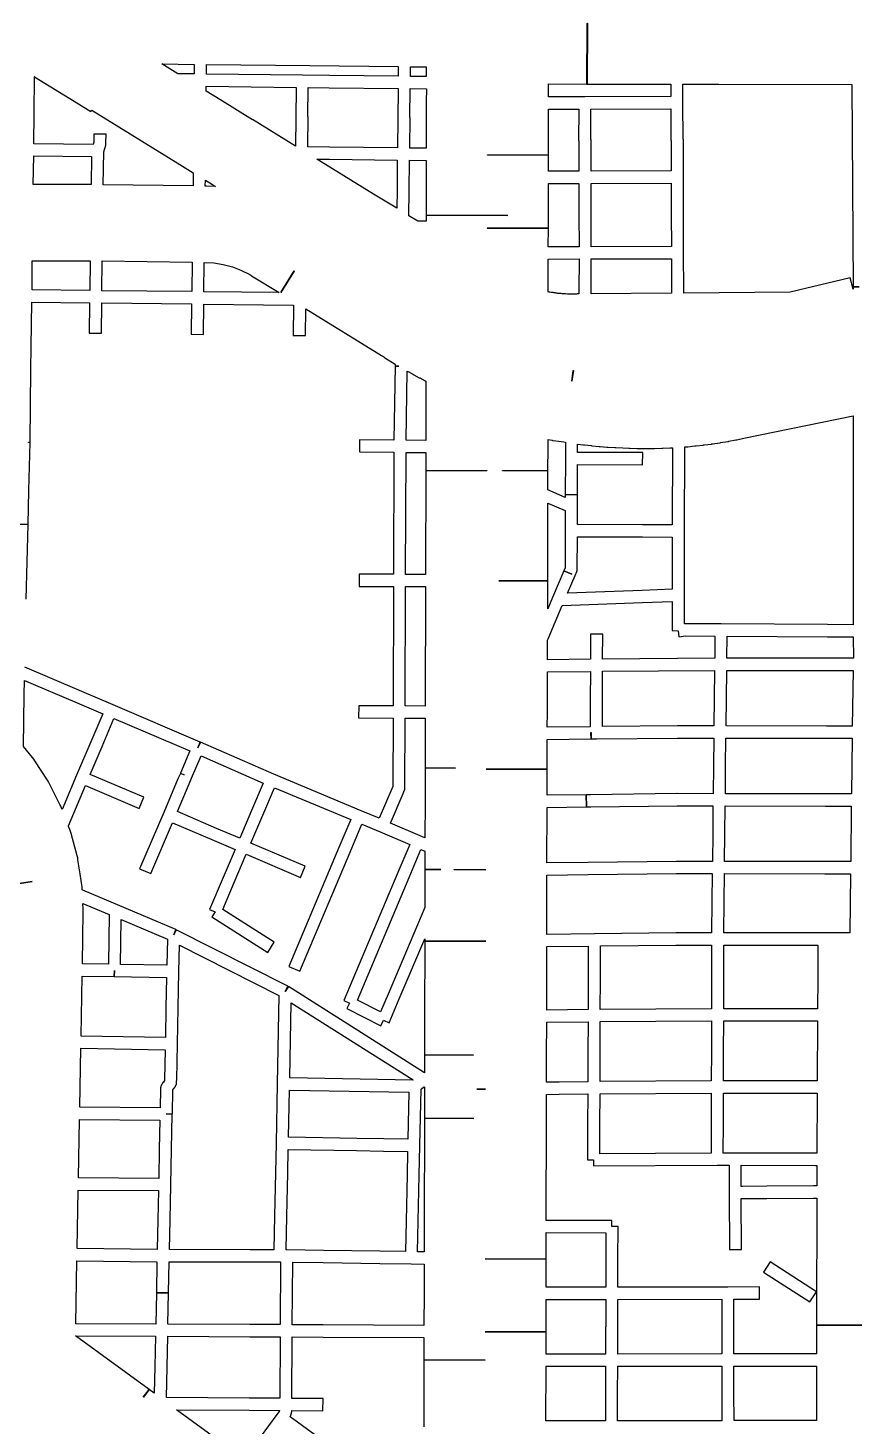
# Model space of a CAD drawing. Extents: x 0 to 1129, y 203 to 1017.
# Drawn here: x 696.5 to 772.8, y 613.4 to 742.6 of the extents above; entities that cross this region are included whole.
import ezdxf

# ---------------------------------------------------------------- set-up
doc = ezdxf.new("R2010")
doc.units = 0
doc.layers.get('0').update_dxf_attribs({"linetype": 'CONTINUOUS'})

msp = doc.modelspace()

# ---------------------------------------------------------------- linework, layer by layer
at = {"color": 1}
for points in [[(748.178155, 743.062911), (748.185154, 743.062911), (748.178155, 737.418467), (755.889889, 737.404469), (755.889889, 736.268513), (747.938289, 736.240291), (744.586889, 736.233292), (744.593888, 737.446847), (748.135799, 737.418625), (748.178155, 743.062911)], [(708.8646, 739.281201), (711.856155, 739.245935), (711.842157, 738.363979), (710.332246, 738.377977), (708.8646, 739.281201)], [(697.095933, 738.089095), (701.138778, 735.605539), (702.302956, 734.88585), (702.373489, 734.998739), (710.515622, 729.98225), (711.7574, 729.22025), (711.743176, 728.020806), (703.445843, 728.119583), (703.481132, 731.17465), (703.664576, 731.781406), (703.692799, 731.866072), (703.692799, 731.950739), (703.706797, 732.790361), (702.577908, 732.79736), (702.56391, 732.049494), (702.500421, 731.851938), (697.02531, 731.915427), (697.060576, 734.709427), (697.095933, 738.089095)], [(697.067711, 738.103093), (697.081935, 738.096094), (697.067711, 738.096094), (697.067711, 738.103093)], [(712.985044, 739.231914), (722.531222, 739.126092), (730.7086, 739.034359), (730.694602, 738.145381), (724.337535, 738.215914), (721.839868, 738.244136), (712.971046, 738.349981), (712.985044, 739.231914)], [(731.837489, 739.020315), (733.276822, 739.006091), (733.276822, 738.117114), (731.8234, 738.131112), (731.837489, 739.020315)], [(712.956822, 737.22125), (721.261222, 737.122472), (721.233, 734.314361), (721.246998, 734.314361), (721.211732, 731.696739), (717.246487, 734.137984), (717.246487, 734.130985), (714.212621, 736.000718), (712.949665, 736.776807), (712.956822, 737.22125)], [(722.390111, 737.108361), (724.316289, 737.087138), (730.680378, 737.016605), (730.652155, 734.201427), (730.673378, 734.201427), (730.631045, 731.52736), (724.358645, 731.597938), (724.351646, 731.597938), (722.340824, 731.619162), (722.37609, 734.427273), (722.347868, 734.427273), (722.390111, 737.108361)], [(731.809266, 737.002517), (733.305044, 736.988518), (733.298045, 735.796118), (733.298045, 732.296563), (733.298045, 731.492229), (731.759934, 731.513452), (731.802267, 734.321541), (731.774045, 734.321541), (731.809266, 737.002517)], [(757.018778, 737.404695), (760.341933, 737.404695), (772.625667, 737.376472), (772.731489, 718.686294), (773.303, 718.693294), (773.303, 718.686294), (772.731489, 718.686294), (772.731489, 718.467583), (772.484556, 719.504739), (766.917711, 718.178294), (757.082289, 718.100695), (757.082289, 718.368806), (757.07529, 721.833095), (757.068291, 725.33265), (757.061292, 728.832206), (757.068291, 728.832206), (757.061292, 732.331761), (757.026025, 732.331761), (757.019026, 735.704294), (757.018778, 737.404695)], [(747.380889, 735.111266), (747.37389, 732.176155), (747.395113, 732.176155), (747.402112, 729.375111), (744.57989, 729.368112), (744.586889, 730.856823), (738.942444, 730.863822), (738.942444, 730.870821), (744.586889, 730.856823), (744.586889, 732.275001), (744.586889, 735.104267), (747.380889, 735.111266)], [(755.889889, 735.139489), (755.896888, 732.204378), (755.932154, 732.204378), (755.939154, 729.396289), (748.530843, 729.375066), (748.523844, 732.303133), (748.502621, 732.303133), (748.50962, 735.111221), (755.889889, 735.139489)], [(697.011266, 730.786425), (702.345266, 730.722937), (702.317044, 728.133537), (696.968956, 728.126537), (697.011266, 730.786425)], [(723.180333, 730.48298), (724.337444, 730.468982), (730.616889, 730.398404), (730.588667, 727.583248), (730.567444, 725.946359), (728.429622, 727.258693), (723.568332, 730.243204), (723.180333, 730.48298)], [(731.745778, 730.384225), (733.298, 730.363002), (733.291001, 728.796668), (733.291001, 728.789669), (733.291001, 725.304247), (740.819267, 725.290023), (733.291001, 725.290023), (733.291001, 724.739713), (732.521934, 724.746712), (731.689378, 725.254712), (731.717601, 727.568934), (731.745778, 730.384225)], [(712.879222, 728.535489), (713.549489, 728.126289), (713.824667, 727.956956), (712.978, 727.999266), (712.921556, 727.999266), (712.879222, 727.999266), (712.872223, 727.999266), (712.879222, 728.535489)], [(747.402067, 728.246222), (747.402067, 725.325222), (747.409066, 722.383044), (744.572733, 722.376045), (744.579732, 724.104645), (738.935287, 724.111644), (744.579732, 724.111644), (744.579732, 725.282866), (744.579732, 728.239155), (747.402067, 728.246222)], [(755.932222, 728.267445), (755.939221, 725.332334), (755.94622, 722.397223), (748.537887, 722.382999), (748.530888, 725.325177), (748.530888, 728.246177), (755.932222, 728.267445)], [(747.409111, 721.254223), (747.402112, 718.333246), (747.402112, 718.022801), (747.261001, 718.022801), (747.225712, 718.022801), (747.183378, 718.015802), (746.978779, 718.015802), (746.936423, 718.015802), (746.781223, 718.008803), (746.724779, 718.008803), (746.604823, 718.008803), (746.527223, 718.008803), (746.393156, 718.015802), (746.350823, 718.015802), (746.146201, 718.022801), (746.019223, 718.036799), (745.969823, 718.036799), (745.842823, 718.043799), (745.758156, 718.050798), (745.652334, 718.057797), (745.440645, 718.07902), (745.398334, 718.086019), (745.264267, 718.107242), (745.193712, 718.114241), (745.080823, 718.128239), (745.017312, 718.142238), (744.876201, 718.156236), (744.83389, 718.163235), (744.721001, 718.184458), (744.692779, 718.191457), (744.650423, 718.198456), (744.572823, 718.219679), (744.572823, 721.246502), (747.409111, 721.254223)], [(755.946333, 721.268447), (755.953332, 718.368602), (755.953332, 718.08638), (748.530888, 718.029936), (748.530888, 718.333336), (748.537887, 721.254313), (755.946333, 721.268447)], [(702.225333, 721.077846), (702.190067, 718.34029), (696.856067, 718.403779), (696.884289, 721.070801), (702.225333, 721.077846)], [(703.354222, 721.070846), (711.651556, 720.965002), (711.616289, 718.23449), (703.318956, 718.326224), (703.354222, 721.070846)], [(712.780444, 720.943824), (713.648289, 720.901513), (714.530222, 720.760402), (715.391, 720.527557), (716.167111, 720.231224), (716.9926, 719.814935), (717.077266, 719.751446), (717.112556, 719.723224), (717.147845, 719.709226), (719.694889, 718.142892), (712.745178, 718.220515), (712.780444, 720.943824)], [(721.070734, 720.153602), (721.070734, 720.139603), (719.843044, 718.14287), (721.070734, 720.153602)], [(689.440622, 696.877651), (696.496177, 696.708318), (696.573799, 699.840985), (696.679622, 704.27894), (696.524399, 704.285939), (696.524399, 704.307162), (696.679622, 704.307162), (696.757221, 711.066362), (696.841933, 717.27507)], [(696.841933, 717.27507), (702.175933, 717.211582), (702.140667, 714.396404), (703.269556, 714.389405), (703.304822, 717.197516), (711.602155, 717.105782), (711.573933, 714.297694), (712.695778, 714.276471), (712.731044, 717.091649), (721.028378, 716.999915), (720.993111, 714.18476), (722.122, 714.170536), (722.150222, 716.632936), (729.142289, 712.336091), (729.269266, 712.265558), (729.368067, 712.202047), (729.424511, 712.159714), (729.445734, 712.145715), (729.473957, 712.131717), (729.939623, 711.828317), (729.967846, 711.807094), (730.003112, 711.793096), (730.412357, 711.539096), (730.412357, 711.34154), (730.743957, 711.34154), (730.750956, 711.334541), (730.412289, 711.34154), (730.2994, 704.518807), (727.124378, 704.547029), (727.117378, 703.41814), (730.292378, 703.389918), (730.257089, 692.108096), (727.082112, 692.115095), (727.082112, 690.986206), (730.257089, 690.979207), (730.221823, 679.944318), (727.046823, 679.958316), (727.039824, 678.829427), (730.221891, 678.815429), (730.193668, 672.47954), (730.101958, 672.281985), (730.108957, 672.274985), (728.944801, 669.551518), (727.265556, 670.257074), (719.201068, 673.622585), (712.413623, 676.60003), (712.180801, 676.077919), (712.406579, 676.60003), (704.356179, 680.02903), (701.251734, 681.355474), (696.178801, 683.514474)], [(731.534111, 710.882511), (731.54111, 710.875512), (731.569332, 710.854289), (731.604599, 710.840065), (732.098488, 710.571977), (732.119711, 710.557753), (732.140934, 710.543754), (732.648934, 710.282687), (732.670157, 710.261464), (732.705424, 710.254465), (733.199313, 710.000465), (733.227535, 709.993466), (733.255757, 709.972243), (733.262756, 709.972243), (733.255757, 704.483021), (731.428379, 704.504244), (731.534111, 710.882511)], [(746.858778, 710.953112), (746.901111, 710.953112), (746.731778, 709.951246), (746.858778, 710.953112)], [(772.745622, 706.740844), (772.745622, 704.250244), (772.745622, 700.863577), (772.745622, 697.483955), (772.745622, 694.118466), (772.752622, 694.118466), (772.752622, 690.364911), (772.752622, 687.443888), (770.374911, 687.458112), (760.539444, 687.514556), (760.539444, 687.521556), (757.258622, 687.535554), (757.223355, 687.535554), (757.188066, 687.535554), (757.145733, 687.528555), (757.145733, 690.181444), (757.152732, 693.808022), (757.159731, 693.808022), (757.159731, 696.115177), (757.180954, 703.876288), (757.364421, 703.897511), (757.420865, 703.897511), (757.463176, 703.90451), (758.126421, 703.968022), (758.175799, 703.975021), (758.232243, 703.975021), (758.895465, 704.052643), (758.937799, 704.066641), (758.980132, 704.066641), (759.643354, 704.151308), (759.692732, 704.158307), (759.749176, 704.172305), (760.412421, 704.264016), (760.454732, 704.271015), (760.497088, 704.285014), (761.160287, 704.390858), (761.209687, 704.397857), (761.252021, 704.404857), (761.915243, 704.531879), (761.957576, 704.538878), (762.006954, 704.545877), (762.656065, 704.679944), (772.745622, 706.740844)], [(744.544556, 704.553599), (744.918511, 704.497154), (744.967889, 704.490155), (745.017266, 704.490155), (746.005044, 704.356111), (746.153222, 704.327889), (746.146223, 702.810956), (746.139224, 699.480734), (747.268113, 699.46651), (747.275112, 702.246421), (753.279401, 702.232197), (753.293399, 703.361086), (747.274999, 703.37531), (747.274999, 704.151398), (747.825355, 704.080865), (747.867666, 704.073866), (747.910022, 704.073866), (748.537955, 704.003311), (748.594399, 703.996312), (748.636733, 703.982088), (749.264688, 703.925643), (749.314066, 703.925643), (749.37051, 703.911645), (749.991399, 703.869289), (750.040777, 703.86229), (750.090177, 703.86229), (750.71811, 703.819957), (750.76751, 703.819957), (750.809844, 703.819957), (751.444844, 703.784668), (751.458842, 703.784668), (752.009175, 703.763444), (752.06562, 703.756445), (752.11502, 703.756445), (752.785286, 703.735222), (752.834664, 703.735222), (752.87702, 703.735222), (753.547286, 703.735222), (753.58962, 703.728223), (753.631953, 703.735222), (754.30222, 703.735222), (754.358664, 703.735222), (754.40102, 703.735222), (755.071286, 703.756445), (755.11362, 703.756445), (755.170064, 703.763444), (755.833286, 703.791667), (755.882664, 703.791667), (755.939108, 703.798666), (756.051997, 703.805665), (756.030774, 696.679554), (753.272063, 696.686553), (753.272063, 696.693552), (747.26073, 696.700551), (747.267729, 698.365662), (747.267729, 699.466329), (746.13884, 699.473328), (746.13884, 699.219328), (744.530174, 699.903728), (744.530174, 701.681728), (740.34624, 701.681728), (740.332016, 701.688727), (744.530083, 701.681728), (744.537082, 701.681728), (744.544081, 703.854839), (744.544556, 704.553599)], [(731.421222, 703.375332), (733.255667, 703.354109), (733.248668, 701.696042), (738.886068, 701.689043), (738.886068, 701.682044), (733.241623, 701.689043), (733.234624, 692.093488), (731.386046, 692.100487), (731.421222, 703.375332)], [(744.530444, 698.676513), (746.139111, 697.992135), (746.132112, 696.136513), (746.125113, 692.707536), (746.005157, 692.432358), (746.731891, 692.114869), (746.005157, 692.425313), (744.968002, 689.977024), (744.516446, 688.911624), (744.523445, 691.49398), (740.00789, 691.507978), (744.523445, 691.507978), (744.530444, 698.676513)], [(696.319867, 689.800985), (696.496245, 696.701296), (689.440689, 696.877696)], [(747.260956, 695.572069), (753.272289, 695.56507), (753.272289, 695.55807), (756.031, 695.551071), (756.031, 693.80836), (756.024001, 693.80836), (756.017002, 690.725071), (753.237113, 690.612182), (746.350891, 690.358182), (747.049379, 691.98096), (747.04238, 691.98096), (747.204669, 692.36196), (747.254047, 692.467782), (747.254047, 692.580671), (747.260956, 695.572069)], [(731.385933, 690.971824), (733.234511, 690.964825), (733.199222, 679.929936), (731.350667, 679.943934), (731.385933, 690.971824)], [(756.016889, 689.596002), (756.016889, 686.90078), (756.581333, 686.89378), (756.644822, 686.33638), (757.251622, 686.406936), (759.968, 686.392938), (759.946777, 684.346826), (749.589221, 684.269227), (749.59622, 686.569315), (748.467332, 686.569315), (748.460332, 684.255093), (744.502177, 684.212782), (744.509176, 686.004871), (744.572687, 686.153049), (745.863843, 689.208116), (753.279243, 689.490338), (756.016889, 689.596002)], [(761.096889, 686.385758), (770.367889, 686.329313), (772.752667, 686.315089), (772.766665, 684.353668), (770.339554, 684.346668), (761.075598, 684.353668), (761.096889, 686.385758)], [(748.460378, 683.126249), (748.453378, 680.579205), (748.43938, 678.018027), (744.481202, 677.961583), (744.488201, 679.330383), (744.5022, 683.083938), (748.460378, 683.126249)], [(759.932734, 683.217983), (759.904511, 680.656827), (759.876289, 678.088605), (756.524889, 678.088605), (749.568111, 678.046249), (749.582109, 680.579205), (749.589108, 683.140383), (759.932734, 683.217983)], [(761.061622, 683.224982), (770.339667, 683.217983), (772.759711, 683.224982), (772.668, 678.074404), (770.269111, 678.074404), (761.005178, 678.088628), (761.0334, 680.649783), (761.061622, 683.224982)], [(696.1646, 682.293829), (700.807178, 680.311207), (703.389489, 679.217607), (702.288822, 676.628207), (700.976511, 673.530807), (699.635933, 670.376985), (699.593622, 670.49694), (699.530111, 670.673318), (699.438378, 670.835607), (698.471778, 672.747651), (698.380067, 672.909918), (698.288333, 673.065162), (697.124155, 674.864318), (697.018333, 675.01954), (696.898378, 675.160651), (696.072889, 676.183695), (696.143444, 680.967385), (696.1646, 682.293829)], [(704.426667, 678.773638), (711.446956, 675.782082), (710.565, 673.714815), (710.910734, 673.566638), (710.565, 673.707749), (710.339222, 673.185638), (709.026889, 670.088237), (706.804378, 664.88126), (707.841556, 664.436749), (709.845333, 669.128682), (713.471889, 667.57646), (715.616778, 666.666304), (714.516111, 664.06986), (713.260222, 661.127704), (713.782333, 660.908971), (713.478956, 660.436237), (718.636556, 657.155415), (719.250378, 658.107927), (714.494956, 661.134749), (715.553266, 663.625348), (716.653933, 666.221793), (721.6634, 664.076904), (722.107889, 665.121126), (717.0914, 667.258971), (718.199111, 669.834237), (719.2786, 672.367193), (726.305933, 669.432082), (725.2194, 666.856815), (720.583889, 655.864237), (721.621044, 655.426815), (726.256556, 666.412304), (727.350155, 669.001704), (729.0294, 668.289082), (729.0294, 668.296081), (731.766956, 667.117792), (730.673333, 664.528392), (725.685044, 652.703281), (726.200111, 652.477503), (725.946111, 651.97657), (729.078778, 650.37497), (729.332778, 650.875903), (729.854889, 650.657192), (730.793266, 652.858526), (733.149845, 658.40417), (733.149845, 658.206614), (738.794289, 658.192616), (738.794289, 658.185617), (733.149845, 658.199615), (733.142846, 651.19346), (733.128847, 647.67977), (737.644403, 647.665772), (733.121803, 647.665772), (733.121803, 646.028883), (720.555847, 653.994594), (720.259514, 653.528927), (720.513514, 654.022816), (710.191225, 659.250972), (709.951359, 658.785328), (710.155958, 659.27215), (704.765514, 661.544039), (701.555225, 662.905772), (701.491736, 662.933994), (701.477738, 663.230305), (701.470739, 663.413772), (701.442517, 663.597194), (701.308472, 664.422705), (701.10385, 665.706816), (701.082627, 665.897328), (701.026182, 666.073705), (700.468805, 668.140972), (700.426449, 668.331483), (700.355916, 668.507861), (700.243027, 668.790083), (700.221804, 668.853594), (701.795204, 672.571861), (706.748182, 670.455194), (707.199737, 671.492372), (702.232626, 673.609039), (703.326248, 676.184305), (704.426667, 678.773638)], [(731.350667, 678.815971), (733.199222, 678.801973), (733.185224, 674.20175), (736.007446, 674.194751), (733.185224, 674.194751), (733.185224, 674.103018), (733.185224, 671.069129), (733.171226, 667.753018), (732.726737, 667.943506), (729.989182, 669.114751), (731.146293, 671.838173), (731.280337, 672.148618), (731.32267, 672.254462), (731.32267, 672.367351), (731.350667, 678.815971)], [(748.516822, 677.475528), (748.523821, 677.475528), (748.545044, 676.889906), (749.010734, 676.911129), (756.524889, 676.960529), (759.862155, 676.960529), (759.833933, 674.406395), (759.805711, 671.824085), (756.468444, 671.831084), (756.454446, 671.831084), (748.481668, 671.732306), (748.079513, 671.732306), (748.086512, 670.603417), (748.502801, 670.603417), (756.468512, 670.702195), (756.475511, 670.702195), (759.791645, 670.695196), (759.763423, 668.134018), (759.735201, 665.565796), (756.419067, 665.565796), (756.412068, 665.565796), (748.241734, 665.474085), (744.445846, 665.431729), (744.474068, 670.561129), (748.086512, 670.603462), (748.072514, 671.732351), (744.474181, 671.690018), (744.474181, 674.088907), (738.829736, 674.102905), (744.474181, 674.102905), (744.474181, 674.17346), (744.48118, 676.826349), (748.531091, 676.889838), (748.516822, 677.475528)], [(760.991044, 676.960484), (770.269111, 676.94626), (772.653889, 676.94626), (772.590378, 671.809815), (770.191489, 671.809815), (760.9346, 671.824039), (760.962822, 674.385195), (760.991044, 676.960484)], [(712.484111, 675.337684), (718.234378, 672.811817), (717.154889, 670.278862), (716.061266, 667.710639), (713.909333, 668.620795), (710.289845, 670.165973), (711.383444, 672.748306), (711.595111, 673.263373), (711.60211, 673.263373), (712.484111, 675.337684)], [(760.920511, 670.694157), (770.191489, 670.679933), (772.576289, 670.679933), (772.519845, 665.550556), (770.120956, 665.550556), (760.864067, 665.564554), (760.892289, 668.125732), (760.920511, 670.694157)], [(690.280289, 667.081555), (692.460444, 665.95971), (692.460444, 665.966709), (693.963266, 665.197665), (694.167889, 664.449776), (694.344289, 663.320887), (696.856067, 663.715998), (694.344289, 663.31382), (694.450111, 662.636487), (694.534778, 661.048998), (694.534778, 660.98551), (694.457178, 656.215954), (694.252556, 656.215954), (694.238557, 655.665598), (694.245556, 656.215954), (691.141112, 656.258265), (690.061623, 656.279488), (690.118068, 658.960599), (690.280289, 667.081555)], [(732.804111, 666.672378), (733.163933, 666.524222), (733.156934, 664.816778), (734.645668, 664.809779), (733.156934, 664.809779), (733.149935, 661.303179), (729.756201, 653.295112), (729.057713, 651.651179), (726.926912, 652.744801), (731.710602, 664.090135), (732.804111, 666.672378)], [(735.873266, 664.809937), (738.801333, 664.795938), (735.873266, 664.802938), (735.873266, 664.809937)], [(756.419044, 664.436004), (759.721044, 664.436004), (759.692822, 661.874826), (759.6646, 658.960892), (756.369667, 658.967892), (756.362668, 658.967892), (748.827334, 658.869136), (744.438801, 658.819736), (744.4458, 664.301892), (748.2558, 664.344247), (756.419044, 664.436004)], [(760.849933, 664.436004), (770.120956, 664.422005), (772.505711, 664.422005), (772.449266, 658.953961), (770.050378, 658.953961), (760.793489, 658.96096), (760.821711, 661.860805), (760.849933, 664.436004)], [(701.562111, 661.670181), (703.982155, 660.654181), (703.911622, 656.053958), (701.512734, 656.096292), (701.590333, 660.929359), (701.590333, 661.049292), (701.590333, 661.176292), (701.562111, 661.670181)], [(705.096956, 660.181492), (709.365556, 658.37527), (709.316155, 655.976381), (705.040511, 656.039892), (705.096956, 660.181492)], [(710.480333, 657.839003), (719.680778, 653.175292), (719.525556, 645.01907), (719.412667, 639.52278), (719.356222, 636.76407), (719.271556, 632.791803), (719.215111, 629.673225), (717.027889, 629.673225), (709.563111, 629.687449), (709.619556, 632.425004), (709.690111, 635.677604), (709.746556, 638.92316), (709.817111, 642.211049), (709.259711, 642.218048), (709.259711, 642.225047), (709.831222, 642.218048), (709.873556, 644.447603), (709.873556, 644.454602), (709.972333, 644.588669), (709.979332, 644.595668), (709.993331, 644.602668), (710.00033, 644.616892), (710.007329, 644.623891), (710.007329, 644.63089), (710.014328, 644.637889), (710.021327, 644.651887), (710.035551, 644.658886), (710.035551, 644.665885), (710.04255, 644.665885), (710.049549, 644.679884), (710.056548, 644.693882), (710.070547, 644.700881), (710.070547, 644.70788), (710.077546, 644.714879), (710.084545, 644.729103), (710.091544, 644.736102), (710.091544, 644.743101), (710.105542, 644.7501), (710.105542, 644.764099), (710.112541, 644.771098), (710.11954, 644.778097), (710.11954, 644.785096), (710.12654, 644.799094), (710.12654, 644.806093), (710.12654, 644.813092), (710.147763, 644.834316), (710.154762, 644.869605), (710.161761, 644.876604), (710.161761, 644.883603), (710.175985, 644.890602), (710.175985, 644.9046), (710.182984, 644.918598), (710.182984, 644.925598), (710.21825, 644.982042), (710.21825, 645.101975), (710.21825, 645.123198), (710.21825, 645.130197), (710.21825, 645.137196), (710.21825, 645.15842), (710.21825, 645.165419), (710.21825, 645.172418), (710.21825, 645.179417), (710.21825, 645.193415), (710.21825, 645.207639), (710.22525, 645.376972), (710.295805, 648.693061), (710.359294, 652.03035), (710.429872, 655.388794), (710.480333, 657.839003)], [(756.3626, 657.839003), (756.369599, 657.839003), (759.657488, 657.832004), (759.650489, 654.727559), (759.650489, 651.94767), (749.3776, 651.884159), (749.391598, 654.649937), (749.398597, 657.747337), (756.3626, 657.839003)], [(760.786444, 657.832004), (769.478889, 657.825004), (769.485888, 654.699382), (769.464665, 651.947715), (769.337665, 651.947715), (760.779287, 651.947715), (760.779287, 654.727604), (760.786444, 657.832004)], [(748.269889, 657.733135), (748.26289, 654.656913), (748.248892, 651.877024), (744.431825, 651.827624), (744.438824, 657.690802), (748.269889, 657.733135)], [(704.469, 655.482312), (704.462001, 654.917867), (709.288001, 654.847289), (709.231556, 652.053289), (709.182179, 649.273423), (701.392846, 649.421578), (701.498668, 654.967245), (704.454957, 654.917867), (704.469, 655.482312)], [(720.795556, 652.505048), (732.0774, 645.364826), (732.063176, 645.350827), (720.668465, 645.562471), (720.795556, 652.505048)], [(748.241667, 650.748), (748.227668, 647.989266), (748.220669, 645.202333), (745.581869, 645.167044), (744.410669, 645.153046), (744.410669, 647.643646), (744.424668, 650.69869), (748.241667, 650.748)], [(759.650511, 650.818556), (759.643512, 648.052778), (759.636513, 645.272889), (749.349536, 645.2094), (749.356535, 647.989266), (749.370533, 650.755044), (759.650511, 650.818556)], [(760.7794, 650.818556), (769.337778, 650.818556), (769.464778, 650.818556), (769.429489, 645.272889), (769.295444, 645.272889), (760.765266, 645.272889), (760.772266, 648.052778), (760.7794, 650.818556)], [(701.371622, 648.292667), (709.153889, 648.144511), (709.097444, 645.406956), (709.097444, 645.308155), (709.012778, 645.174111), (708.991555, 645.167112), (708.991555, 645.160113), (708.977331, 645.13889), (708.963332, 645.124892), (708.956333, 645.117892), (708.949334, 645.103894), (708.942335, 645.096895), (708.928337, 645.089896), (708.928337, 645.082897), (708.921338, 645.068899), (708.914339, 645.0619), (708.90734, 645.047901), (708.893116, 645.033903), (708.886116, 645.026904), (708.886116, 645.019905), (708.879117, 645.012906), (708.872118, 644.998682), (708.872118, 644.991683), (708.850895, 644.96346), (708.843896, 644.949462), (708.836897, 644.942463), (708.836897, 644.928465), (708.822899, 644.914241), (708.8159, 644.907242), (708.8159, 644.893244), (708.8089, 644.87202), (708.801901, 644.850797), (708.794902, 644.836799), (708.780678, 644.815576), (708.76668, 644.794353), (708.76668, 644.77313), (708.759681, 644.759132), (708.759681, 644.709731), (708.745683, 644.674465), (708.745683, 644.603887), (708.745683, 644.596888), (708.745683, 644.589889), (708.745683, 644.582889), (708.745683, 644.568891), (708.745683, 644.561892), (708.745683, 644.554893), (708.745683, 644.547894), (708.710416, 642.791072), (701.273838, 642.840472), (701.371622, 648.292667)], [(720.640333, 644.433266), (731.689333, 644.228667), (731.590556, 639.882444), (729.375111, 639.917711), (726.870378, 639.960067), (720.5486, 640.072956), (720.640333, 644.433266)], [(733.072222, 644.729622), (733.121622, 644.7014), (733.121622, 644.525), (733.114623, 641.822734), (737.679556, 641.80151), (737.686556, 641.794511), (733.114556, 641.80851), (733.093332, 631.82491), (733.086333, 629.475398), (732.493667, 629.482398), (732.648889, 636.552064), (732.705333, 639.303731), (732.825266, 644.517775), (733.072222, 644.729622)], [(737.961711, 644.525), (738.773111, 644.525), (738.773111, 644.518001), (737.961711, 644.525)], [(748.220511, 644.073512), (748.206287, 641.321846), (748.199288, 641.321846), (748.192289, 637.984579), (748.749667, 637.984579), (748.756666, 637.413068), (760.172532, 637.476579), (761.280266, 637.476579), (761.273266, 634.964801), (761.273266, 634.82369), (761.308556, 629.687246), (762.437444, 629.694245), (762.402155, 634.400312), (762.515044, 634.400312), (764.765778, 634.41431), (769.076734, 634.442532), (769.380111, 634.442532), (769.380111, 631.860221), (769.358888, 625.792444), (769.358888, 625.594888), (769.358888, 622.702088), (774.064932, 622.695089), (769.358888, 622.688089), (769.358888, 620.049289), (769.03431, 620.049289), (761.731821, 620.049289), (761.731821, 622.575201), (761.731821, 625.094023), (764.088377, 625.101022), (764.088377, 626.229911), (761.167377, 626.222911), (751.007377, 626.208913), (751.007377, 628.720691), (751.014376, 631.80398), (750.449931, 631.80398), (750.449931, 632.368425), (750.245309, 632.368425), (744.382154, 632.382423), (744.403377, 641.780423), (744.410376, 644.024112), (745.588642, 644.03811), (748.220511, 644.073512)], [(759.629333, 644.144), (759.622334, 641.371178), (759.60811, 638.6054), (749.321133, 638.541889), (749.328132, 641.314734), (749.335131, 641.314734), (749.349355, 644.080511), (759.629333, 644.144)], [(760.758222, 644.144), (769.295444, 644.144), (769.429489, 644.144), (769.394222, 638.598333), (769.267222, 638.598333), (761.844778, 638.605332), (760.737044, 638.605332), (760.751268, 641.37111), (760.758222, 644.144)], [(701.251667, 641.710116), (708.674111, 641.660715), (708.617667, 638.951382), (708.568289, 636.263227), (701.145845, 636.312604), (701.251667, 641.710116)], [(720.527444, 638.944338), (726.849222, 638.831449), (729.353933, 638.789093), (731.562333, 638.753826), (731.52, 636.573671), (731.364778, 629.496938), (729.008222, 629.532204), (723.780067, 629.609826), (720.400444, 629.65216), (720.344, 629.65216), (720.400444, 632.763671), (720.485111, 636.735938), (720.527444, 638.944338)], [(762.409222, 637.477008), (769.267222, 637.470009), (769.394222, 637.470009), (769.380224, 635.572053), (769.06978, 635.572053), (764.758846, 635.543831), (762.515157, 635.529833), (762.508158, 635.529833), (762.402313, 635.529833), (762.409222, 637.477008)], [(701.124667, 635.184348), (708.547111, 635.13497), (708.490667, 632.439725), (708.434222, 629.695125), (701.025889, 629.779792), (701.124667, 635.184348)], [(744.382289, 631.253444), (749.885622, 631.239445), (749.878623, 628.727668), (749.878623, 626.201756), (744.37529, 626.201756), (744.37529, 628.812334), (738.730846, 628.819333), (738.730846, 628.826332), (744.37529, 628.819333), (744.382289, 631.253444)], [(701.011778, 628.65), (708.406, 628.565333), (708.349556, 625.693711), (709.478444, 625.679713), (709.534889, 628.558379), (717.027889, 628.544155), (719.765444, 628.544155), (719.814822, 628.544155), (719.779556, 622.744511), (716.985556, 622.75851), (709.422, 622.793799), (709.478444, 625.672465), (708.349556, 625.693688), (708.293111, 622.793866), (700.898889, 622.829155), (701.011778, 628.65)], [(720.950778, 628.515933), (723.765933, 628.480667), (728.994111, 628.403044), (731.908067, 628.360734), (733.086333, 628.33951), (733.086333, 625.651355), (733.079334, 622.673888), (723.766001, 622.723288), (720.908512, 622.737286), (720.950778, 628.515933)], [(769.358956, 625.792579), (765.076222, 628.544223), (764.469444, 627.591734), (768.752155, 624.840068), (769.358956, 625.792579)], [(744.375222, 625.07289), (749.878556, 625.07289), (749.878556, 622.554068), (749.871556, 622.554068), (749.871556, 620.021112), (744.368223, 620.028111), (744.368223, 622.074222), (738.723779, 622.08822), (744.368223, 622.081221), (744.375222, 625.07289)], [(760.603, 625.094113), (760.603, 622.575291), (760.603, 620.049379), (751.000378, 620.021157), (751.000378, 622.554113), (751.007377, 622.554113), (751.007377, 625.080002), (760.603, 625.094113)], [(700.884778, 621.700357), (708.264889, 621.665068), (708.208444, 618.835779), (708.159044, 616.401623), (707.6934, 616.74029), (707.164222, 616.02769), (707.136, 616.02769), (707.672222, 616.761468), (700.884778, 621.700357)], [(709.393778, 621.665068), (716.985556, 621.629779), (719.779556, 621.61578), (719.744289, 615.936047), (716.936155, 615.95727), (709.280889, 616.013714), (709.337333, 618.814781), (709.393778, 621.665068)], [(722.982778, 612.563604), (720.703845, 614.228715), (720.717843, 614.249938), (720.717843, 614.256938), (720.717843, 614.263937), (720.732067, 614.270936), (720.739066, 614.284934), (720.739066, 614.291933), (720.746065, 614.298932), (720.746065, 614.31293), (720.753064, 614.326929), (720.767062, 614.348152), (720.781061, 614.397552), (720.78806, 614.41155), (720.802058, 614.439772), (720.802058, 614.446772), (720.809057, 614.467995), (720.816056, 614.481993), (720.816056, 614.488992), (720.816056, 614.503216), (720.816056, 614.510215), (720.823055, 614.517214), (720.823055, 614.524213), (720.823055, 614.538212), (720.823055, 614.545211), (720.837054, 614.55221), (720.837054, 614.559209), (720.837054, 614.580432), (720.844053, 614.587431), (720.844053, 614.59443), (720.844053, 614.608428), (720.844053, 614.615428), (720.844053, 614.622427), (720.851052, 614.64365), (720.851052, 614.650649), (720.851052, 614.657648), (720.858051, 614.678871), (720.858051, 614.692869), (720.858051, 614.735203), (720.858051, 614.749201), (720.858051, 614.763199), (720.858051, 614.770198), (720.858051, 614.777197), (720.858051, 614.79842), (723.743784, 614.791421), (723.757783, 615.92031), (720.872072, 615.927309), (720.908444, 621.608623)], [(720.908444, 621.608623), (723.758889, 621.594625), (733.079266, 621.545225), (733.079266, 619.477958), (738.723711, 619.470959), (738.723711, 619.46396), (733.079266, 619.477958), (733.058043, 613.304336)], [(744.368155, 618.89929), (749.864444, 618.892291), (749.850446, 616.380513), (749.843447, 613.84758), (744.347181, 613.854579), (744.368155, 618.89929)], [(760.603, 618.920513), (760.603, 616.38758), (760.609999, 613.854647), (758.585043, 613.854647), (750.972088, 613.847648), (750.979087, 616.373537), (750.993085, 618.892359), (760.603, 618.920513)], [(761.731889, 618.920513), (769.034378, 618.920513), (769.358956, 618.920513), (769.351957, 613.868735), (766.007623, 613.868735), (761.739023, 613.868735), (761.732024, 616.38758), (761.731889, 618.920513)], [(710.219266, 614.877804), (716.936155, 614.828404), (719.737222, 614.807181), (719.737222, 614.800182), (719.723224, 614.800182), (719.723224, 614.793182), (719.723224, 614.786183), (719.716225, 614.786183), (719.716225, 614.779184), (719.716225, 614.765186), (719.709226, 614.765186), (719.709226, 614.758187), (719.709226, 614.751188), (719.688003, 614.744189), (719.688003, 614.73019), (719.688003, 614.723191), (719.476313, 614.440969), (719.469314, 614.440969), (717.17627, 611.294191), (716.449537, 610.299369), (710.219266, 614.877804)]]:
    msp.add_lwpolyline(points, dxfattribs=at)

doc.saveas('drawing.dxf')
